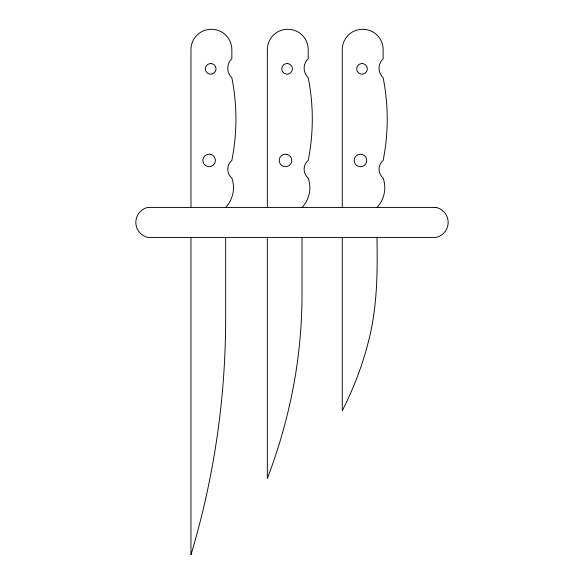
<?xml version="1.0" encoding="UTF-8"?>
<svg xmlns="http://www.w3.org/2000/svg" width="584" height="584" viewBox="0 0 584 584"><rect width="100%" height="100%" fill="white"/><g stroke="black" fill="none" stroke-linecap="round" stroke-linejoin="round"><path stroke-width="0.88" d="M376.95 237.221C377.629 272.378 377.33 308.038 368.234 342.268C362.241 365.964 353.378 388.886 342.275 410.64L342.275 237.403M342.275 207.437L342.275 49.633A20.433 20.433 0 0 1 352.488 31.938C358.78 28.448 366.628 28.448 372.921 31.938A20.433 20.433 0 0 1 383.141 49.633L383.141 58.699A13.169 13.169 0 0 0 383.141 77.767A210.919 210.919 0 0 1 383.141 160.403A11.636 11.636 0 0 0 383.141 178.113A28.689 28.689 0 0 1 383.513 196.188L382.629 198.662A28.689 28.689 0 0 1 376.95 207.437M302.016 237.403L302.016 294.081A502.503 502.503 0 0 1 295.957 371.774C290.226 408.194 280.532 443.957 267.341 478.376L267.341 237.403M267.341 207.437L267.341 49.633A20.433 20.433 0 0 1 277.561 31.938C283.853 28.448 291.701 28.448 297.993 31.938A20.433 20.433 0 0 1 308.206 49.633L308.206 58.699A13.169 13.169 0 0 0 308.206 77.767A210.919 210.919 0 0 1 308.206 160.403A11.636 11.636 0 0 0 308.206 178.113A28.689 28.689 0 0 1 308.586 196.188L307.695 198.662A28.689 28.689 0 0 1 302.016 207.437M225.65 237.403L225.65 318.521A822.352 822.352 0 0 1 190.968 554.8L190.968 237.403M190.968 207.437L190.968 49.633A20.433 20.433 0 0 1 201.188 31.938C207.481 28.448 215.328 28.448 221.621 31.938A20.433 20.433 0 0 1 231.841 49.633L231.841 58.699A13.169 13.169 0 0 0 231.841 77.767A210.919 210.919 0 0 1 231.841 160.403A11.636 11.636 0 0 0 231.841 178.113A28.689 28.689 0 0 1 232.213 196.188L231.322 198.662A28.689 28.689 0 0 1 225.65 207.437M436.08 207.437L147.642 207.437A15.41 15.41 0 0 0 147.642 237.403L436.08 237.403A15.33 15.33 0 0 0 436.08 207.437M362.722 63.554L361.328 63.546A5.344 5.344 0 0 0 361.306 74.146L362.708 74.153A5.344 5.344 0 0 0 362.722 63.554M287.795 63.554L286.401 63.546A5.344 5.344 0 0 0 286.379 74.146L287.773 74.153A5.344 5.344 0 0 0 287.795 63.554M211.423 63.554L210.028 63.546A5.344 5.344 0 0 0 210.006 74.146L211.401 74.153A5.344 5.344 0 0 0 211.423 63.554M362.014 154.402L360.401 154.198A6.249 6.249 0 0 0 358.832 166.498L360.452 166.703A6.249 6.249 0 0 0 362.014 154.402M287.087 154.402L285.466 154.198A6.249 6.249 0 0 0 283.904 166.498L285.525 166.703A6.249 6.249 0 0 0 287.087 154.402M210.714 154.402L209.094 154.198A6.249 6.249 0 0 0 207.532 166.498L209.152 166.703A6.249 6.249 0 0 0 210.714 154.402"/></g></svg>
